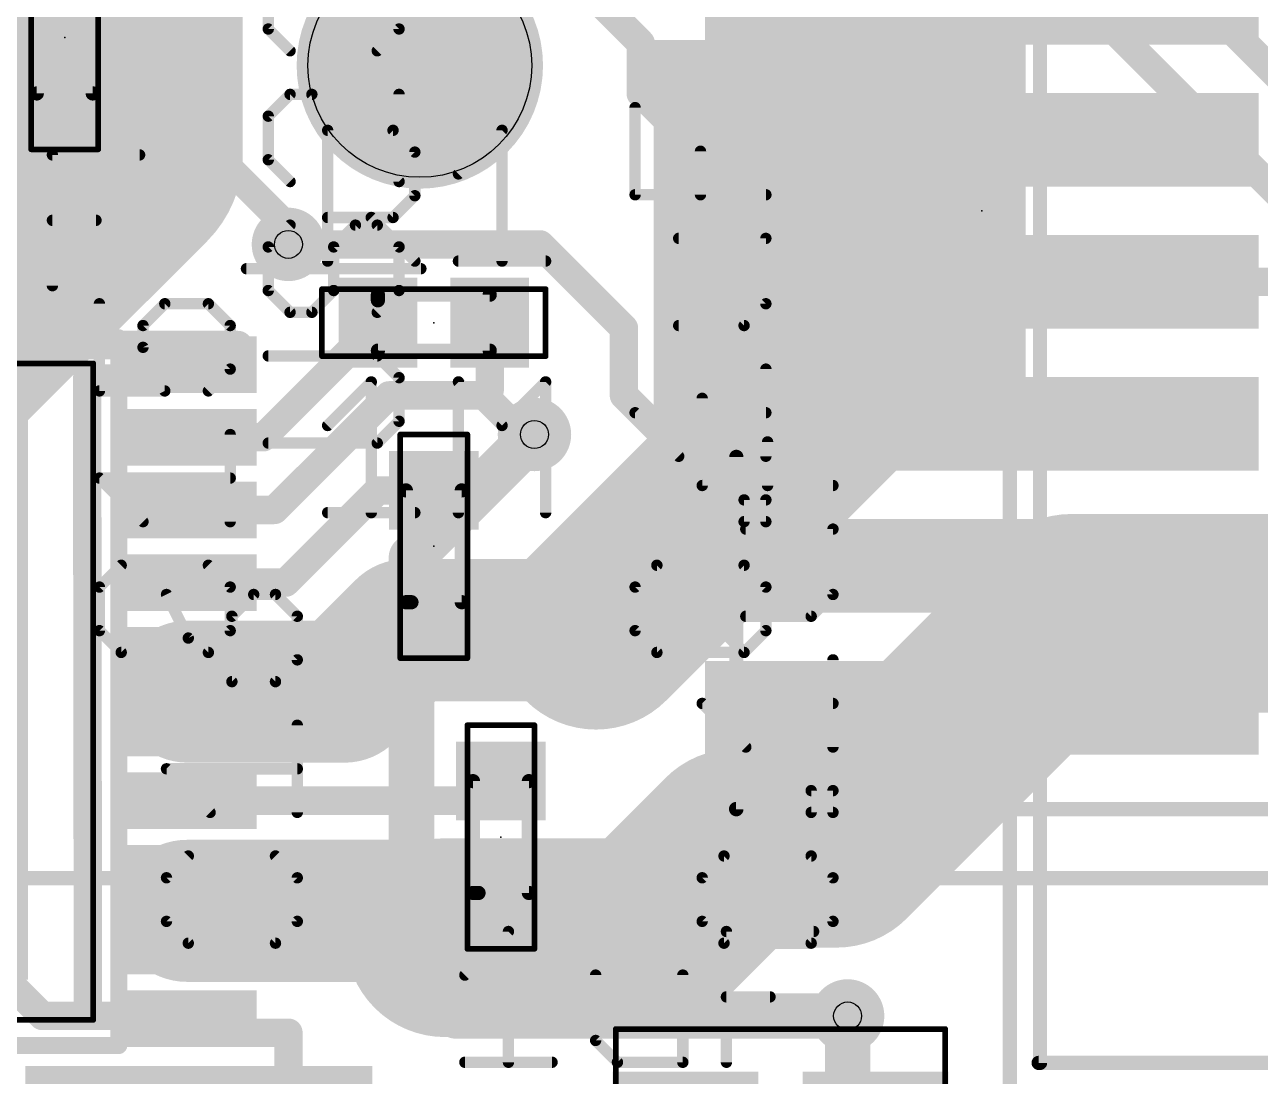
# Model space of a CAD drawing. Extents: x 61.5 to 101.4, y 9 to 89.5.
# Drawn here: x 75.34 to 86.39, y 57.51 to 66.91 of the extents above; entities that cross this region are included whole.
import ezdxf

# ---------------------------------------------------------------- set-up
doc = ezdxf.new("R2010")
doc.units = 0
for name, color, linetype in [('1', 22, 'CONTINUOUS'), ('16', 175, 'CONTINUOUS'), ('18', 82, 'CONTINUOUS'), ('20', 7, 'CONTINUOUS'), ('21', 253, 'CONTINUOUS'), ('22', 253, 'CONTINUOUS'), ('23', 7, 'CONTINUOUS'), ('24', 7, 'CONTINUOUS'), ('25', 253, 'CONTINUOUS'), ('27', 253, 'CONTINUOUS'), ('29', 253, 'CONTINUOUS'), ('30', 253, 'CONTINUOUS'), ('31', 253, 'CONTINUOUS'), ('32', 253, 'CONTINUOUS'), ('39', 22, 'CONTINUOUS'), ('44', 253, 'CONTINUOUS'), ('51', 253, 'CONTINUOUS')]:
    doc.layers.add(name, color=color, linetype=linetype)

# ---------------------------------------------------------------- blocks, each defined once
blk = doc.blocks.new('RECT')
blk.add_solid([(-0.5, -0.5), (0.5, -0.5), (-0.5, 0.5), (0.5, 0.5)])
blk = doc.blocks.new('ROUNDV')
at = {"const_width": 0.5}
blk.add_lwpolyline([(0, -0.25, 1), (0, 0.25, 1), (0, -0.25)], format="xyb", dxfattribs=at)

msp = doc.modelspace()

# ---------------------------------------------------------------- linework, layer by layer
at = {"layer": '1'}
for points, const_width in [([(84, 67.95), (85.65, 66.3)], 0.254), ([(77.1, 65.7), (77.1, 67.8)], 0.254), ([(85.5, 67.5), (86.55, 66.45)], 0.254), ([(75.7, 66.3), (75.15, 66.3)], 0.254), ([(87.15, 64.8), (85.65, 66.3)], 0.254), ([(77.7, 65.1), (77.1, 65.7)], 0.254), ([(77.7, 64.95), (77.7, 65.1)], 0.254), ([(82.6, 65.0205), (82.6295, 65.05)], 0.254), ([(82.6, 63.65), (82.6, 65.0205)], 0.254), ([(80.45, 61.5), (82.6, 63.65)], 1.778), ([(78.5, 64.25), (77.475, 63.225)], 0.254), ([(79.5, 63.65), (79.5, 64.25)], 0.254), ([(70.5, 64.05), (77.25, 64.05)], 0.254), ([(77.25, 64.05), (77.25, 63.75)], 0.254), ([(77.25, 63.75), (75.9, 63.75)], 0.254), ([(75.9, 63.75), (75.9072, 58.05)], 0.254), ([(79.45, 63.6), (79.5, 63.65)], 0.254), ([(78.45, 63.45), (78.6, 63.6)], 0.254), ([(78.6, 63.6), (79.45, 63.6)], 0.254), ([(79.8, 63.25), (79.45, 63.6)], 0.254), ([(77.575, 62.575), (78.45, 63.45)], 0.254), ([(76.8178, 63.225), (77.475, 63.225)], 0.254), ([(79.8, 63.25), (79.9, 63.25)], 0.254), ([(78.45, 62.7), (78.5, 62.75)], 0.254), ([(78.5, 62.75), (79, 62.75)], 0.254), ([(77.675, 61.925), (78.45, 62.7)], 0.254), ([(76.8178, 62.575), (77.575, 62.575)], 0.254), ([(84.7, 61.65), (82.6, 59.55)], 1.778), ([(84.85, 61.65), (84.7, 61.65)], 1.778), ([(90.65, 61.65), (84.85, 61.65)], 1.778), ([(78.2, 60.95), (78.75, 61.5)], 1.27), ([(78.75, 61.5), (78.9, 61.5)], 1.27), ([(78.9, 61.5), (80.45, 61.5)], 1.27), ([(76.8178, 61.925), (77.675, 61.925)], 0.254), ([(79, 61.75), (79, 61.6)], 0.254), ([(79, 61.6), (78.9, 61.5)], 0.254), ([(76.8, 60.95), (77.6, 60.95)], 1.27), ([(77.6, 60.95), (78.2, 60.95)], 1.27), ([(76.8178, 60.625), (76.8178, 61.275)], 0.254), ([(76.8, 60.95), (76.8, 60.6428)], 0.254), ([(76.8, 60.6428), (76.8178, 60.625)], 0.254), ([(81.7, 59.55), (80.9, 58.75)], 1.778), ([(82.6, 59.55), (81.7, 59.55)], 1.778), ([(79.425, 59.975), (79.6, 60.15)], 0.254), ([(76.8178, 59.975), (79.425, 59.975)], 0.254), ([(76.79, 58.99), (78.99, 58.99)], 1.27), ([(80.9, 58.75), (79.1, 58.75)], 1.778), ([(76.8178, 59.325), (76.8178, 58.675)], 0.254), ([(79.25, 59.15), (79.04, 58.94)], 0.254), ([(79.6, 59.15), (79.25, 59.15)], 0.254), ([(76.79, 58.99), (76.79, 58.7028)], 0.254), ([(79.04, 58.94), (78.99, 58.99)], 0.254), ([(79.1, 58.88), (79.04, 58.94)], 0.254), ([(79.1, 58.75), (79.1, 58.88)], 0.254), ([(74.8, 58.75), (75.5, 58.05)], 0.254), ([(76.79, 58.7028), (76.8178, 58.675)], 0.254), ([(82.7, 58.05), (82.7, 57.2)], 0.4064), ([(75.5, 58.05), (76.7928, 58.05)], 0.254), ([(75.9072, 58.05), (77.2572, 58.05)], 0.254), ([(76.7928, 58.05), (76.8178, 58.025)], 0.254), ([(77.2572, 58.05), (77.25, 57.9)], 0.254), ([(77.25, 57.9), (77.7, 57.9)], 0.254), ([(77.7, 57.9), (77.7, 57.3)], 0.254)]:
    msp.add_lwpolyline(points, dxfattribs=dict(at, const_width=const_width))
for points, const_width in [([(75.7, 66.2365, 1), (75.7, 66.3635)], 0.127), ([(85.6949, 66.3449, 1), (85.6051, 66.2551)], 0.127), ([(85.6051, 66.2551, 1), (85.6949, 66.3449)], 0.127), ([(77.1449, 65.7449, 1), (77.0551, 65.6551)], 0.127), ([(77.0365, 65.7, 1), (77.1635, 65.7)], 0.127), ([(77.7635, 65.1, 1), (77.6365, 65.1)], 0.127), ([(77.6551, 65.0551, 1), (77.7449, 65.1449)], 0.127), ([(82.6635, 65.0205, 1), (82.5365, 65.0205)], 0.127), ([(82.5551, 65.0654, 1), (82.6449, 64.9756)], 0.127), ([(82.6744, 65.0051, 1), (82.5846, 65.0949)], 0.127), ([(77.6365, 64.95, 1), (77.7635, 64.95)], 0.127), ([(82.9143, 63.3357, 1), (82.2857, 63.9643)], 0.889), ([(78.5449, 64.2051, 1), (78.4551, 64.2949)], 0.127), ([(79.5635, 64.25, 1), (79.4365, 64.25)], 0.127), ([(77.3135, 64.05, 1), (77.1865, 64.05)], 0.127), ([(77.25, 63.9865, 1), (77.25, 64.1135)], 0.127), ([(75.9, 63.8135, 1), (75.9, 63.6865)], 0.127), ([(75.9635, 63.7501, 1), (75.8365, 63.7499)], 0.127), ([(77.25, 63.6865, 1), (77.25, 63.8135)], 0.127), ([(77.1865, 63.75, 1), (77.3135, 63.75)], 0.127), ([(79.5449, 63.6051, 1), (79.4551, 63.6949)], 0.127), ([(78.6, 63.6635, 1), (78.6, 63.5365)], 0.127), ([(78.6449, 63.5551, 1), (78.5551, 63.6449)], 0.127), ([(79.4949, 63.6449, 1), (79.4051, 63.5551)], 0.127), ([(79.4051, 63.6449, 1), (79.4949, 63.5551)], 0.127), ([(79.4365, 63.65, 1), (79.5635, 63.65)], 0.127), ([(79.45, 63.5365, 1), (79.45, 63.6635)], 0.127), ([(82.5365, 63.65, 1), (82.6635, 63.65)], 0.127), ([(78.4051, 63.4949, 1), (78.4949, 63.4051)], 0.127), ([(78.4949, 63.4051, 1), (78.4051, 63.4949)], 0.127), ([(76.8178, 63.2885, 1), (76.8178, 63.1615)], 0.127), ([(77.4301, 63.2699, 1), (77.5199, 63.1801)], 0.127), ([(77.475, 63.1615, 1), (77.475, 63.2885)], 0.127), ([(79.8, 63.3135, 1), (79.8, 63.1865)], 0.127), ([(79.7551, 63.2051, 1), (79.8449, 63.2949)], 0.127), ([(79.9, 63.1865, 1), (79.9, 63.3135)], 0.127), ([(78.5, 62.8135, 1), (78.5, 62.6865)], 0.127), ([(78.5449, 62.7051, 1), (78.4551, 62.7949)], 0.127), ([(79, 62.6865, 1), (79, 62.8135)], 0.127), ([(78.4051, 62.7449, 1), (78.4949, 62.6551)], 0.127), ([(78.4949, 62.6551, 1), (78.4051, 62.7449)], 0.127), ([(76.8178, 62.6385, 1), (76.8178, 62.5115)], 0.127), ([(77.5301, 62.6199, 1), (77.6199, 62.5301)], 0.127), ([(77.575, 62.5115, 1), (77.575, 62.6385)], 0.127), ([(84.7, 62.0945, 1), (84.7, 61.2055)], 0.889), ([(85.0143, 61.3357, 1), (84.3857, 61.9643)], 0.889), ([(84.85, 62.0945, 1), (84.85, 61.2055)], 0.889), ([(84.85, 61.2055, 1), (84.85, 62.0945)], 0.889), ([(80.1357, 61.8143, 1), (80.7643, 61.1857)], 0.889), ([(78.75, 61.8175, 1), (78.75, 61.1825)], 0.635), ([(78.9745, 61.2755, 1), (78.5255, 61.7245)], 0.635), ([(78.9, 61.8175, 1), (78.9, 61.1825)], 0.635), ([(78.9, 61.1825, 1), (78.9, 61.8175)], 0.635), ([(80.45, 61.1825, 1), (80.45, 61.8175)], 0.635), ([(76.8178, 61.9885, 1), (76.8178, 61.8615)], 0.127), ([(77.6301, 61.9699, 1), (77.7199, 61.8801)], 0.127), ([(77.675, 61.8615, 1), (77.675, 61.9885)], 0.127), ([(79.0635, 61.75, 1), (78.9365, 61.75)], 0.127), ([(78.9365, 61.6, 1), (79.0635, 61.6)], 0.127), ([(79.0449, 61.5551, 1), (78.9551, 61.6449)], 0.127), ([(76.8, 61.2675, 1), (76.8, 60.6325)], 0.635), ([(77.6, 61.2675, 1), (77.6, 60.6325)], 0.635), ([(77.6, 60.6325, 1), (77.6, 61.2675)], 0.635), ([(78.2, 60.6325, 1), (78.2, 61.2675)], 0.635), ([(78.8551, 61.5449, 1), (78.9449, 61.4551)], 0.127), ([(77.9755, 61.1745, 1), (78.4245, 60.7255)], 0.635), ([(76.8813, 61.275, 1), (76.7543, 61.275)], 0.127), ([(76.8635, 60.95, 1), (76.7365, 60.95)], 0.127), ([(76.8449, 60.6877, 1), (76.7551, 60.5979)], 0.127), ([(76.7365, 60.6428, 1), (76.8635, 60.6428)], 0.127), ([(76.7543, 60.625, 1), (76.8813, 60.625)], 0.127), ([(76.7729, 60.5801, 1), (76.8627, 60.6699)], 0.127), ([(81.7, 59.9945, 1), (81.7, 59.1055)], 0.889), ([(82.0143, 59.2357, 1), (81.3857, 59.8643)], 0.889), ([(82.6, 59.1055, 1), (82.6, 59.9945)], 0.889), ([(79.6449, 60.1051, 1), (79.5551, 60.1949)], 0.127), ([(82.2857, 59.8643, 1), (82.9143, 59.2357)], 0.889), ([(76.8178, 60.0385, 1), (76.8178, 59.9115)], 0.127), ([(79.425, 59.9115, 1), (79.425, 60.0385)], 0.127), ([(79.3801, 60.0199, 1), (79.4699, 59.9301)], 0.127), ([(76.79, 59.3075, 1), (76.79, 58.6725)], 0.635), ([(79.1, 59.1945, 1), (79.1, 58.3055)], 0.889), ([(78.99, 58.6725, 1), (78.99, 59.3075)], 0.635), ([(80.9, 58.3055, 1), (80.9, 59.1945)], 0.889), ([(76.8813, 59.325, 1), (76.7543, 59.325)], 0.127), ([(80.5857, 59.0643, 1), (81.2143, 58.4357)], 0.889), ([(79.25, 59.2135, 1), (79.25, 59.0865)], 0.127), ([(79.2949, 59.1051, 1), (79.2051, 59.1949)], 0.127), ([(79.6, 59.0865, 1), (79.6, 59.2135)], 0.127), ([(76.8535, 58.99, 1), (76.7265, 58.99)], 0.127), ([(79.0349, 59.0349, 1), (78.9451, 58.9451)], 0.127), ([(79.0849, 58.9849, 1), (78.9951, 58.8951)], 0.127), ([(78.9951, 58.9849, 1), (79.0849, 58.8951)], 0.127), ([(78.9951, 58.8951, 1), (79.0849, 58.9849)], 0.127), ([(79.1635, 58.88, 1), (79.0365, 58.88)], 0.127), ([(79.0551, 58.8351, 1), (79.1449, 58.9249)], 0.127), ([(76.8349, 58.7477, 1), (76.7451, 58.6579)], 0.127), ([(76.7729, 58.6301, 1), (76.8627, 58.7199)], 0.127), ([(79.0365, 58.75, 1), (79.1635, 58.75)], 0.127), ([(76.7265, 58.7028, 1), (76.8535, 58.7028)], 0.127), ([(76.7543, 58.675, 1), (76.8813, 58.675)], 0.127), ([(82.8016, 58.05, 1), (82.5984, 58.05)], 0.2032), ([(75.5, 58.1135, 1), (75.5, 57.9865)], 0.127), ([(75.4551, 58.0051, 1), (75.5449, 58.0949)], 0.127), ([(75.9072, 58.1135, 1), (75.9072, 57.9865)], 0.127), ([(75.8437, 58.0499, 1), (75.9707, 58.0501)], 0.127), ([(76.8377, 58.0949, 1), (76.7479, 58.0051)], 0.127), ([(76.7729, 57.9801, 1), (76.8627, 58.0699)], 0.127), ([(76.7928, 57.9865, 1), (76.7928, 58.1135)], 0.127), ([(77.3206, 58.047, 1), (77.1938, 58.053)], 0.127), ([(77.2572, 57.9865, 1), (77.2572, 58.1135)], 0.127), ([(77.25, 57.9635, 1), (77.25, 57.8365)], 0.127), ([(77.7635, 57.9, 1), (77.6365, 57.9)], 0.127), ([(77.7, 57.8365, 1), (77.7, 57.9635)], 0.127), ([(77.1866, 57.903, 1), (77.3134, 57.897)], 0.127)]:
    msp.add_lwpolyline(points, format="xyb", dxfattribs=dict(at, const_width=const_width))
at = {"layer": '16'}
for points, const_width in [([(78.8, 70.25), (76.2, 67.65)], 2.1844), ([(76.2, 65.75), (76.2, 67.65)], 2.1844), ([(79.65, 67.95), (80.85, 66.75)], 0.254), ([(73.9, 63.45), (76.2, 65.75)], 2.1844), ([(80.85, 66.75), (80.85, 66.3)], 0.254), ([(80.85, 66.3), (81.3, 65.85)], 0.254), ([(81.3, 65.85), (83.865, 65.85)], 0.254), ([(83.865, 65.85), (83.9, 65.885)], 0.254), ([(77.7, 64.95), (79.95, 64.95)], 0.254), ([(79.95, 64.95), (80.7, 64.2)], 0.254), ([(83.9, 64.615), (86.815, 64.615)], 0.254), ([(80.7, 64.2), (80.7, 63.6)], 0.254), ([(80.7, 63.6), (81, 63.3)], 0.254), ([(78.8, 62.15), (79.9, 63.25)], 0.4064), ([(81, 63.3), (83.855, 63.3)], 0.254), ([(83.855, 63.3), (83.9, 63.345)], 0.254), ([(78.8, 58.55), (78.8, 62.15)], 0.4064), ([(78.8, 58.55), (78.8, 58.45)], 0.4064), ([(78.8, 58.45), (79.2, 58.05)], 0.4064), ([(82.7, 58.05), (79.2, 58.05)], 0.4064)]:
    msp.add_lwpolyline(points, dxfattribs=dict(at, const_width=const_width))
for points, const_width in [([(75.8138, 68.0362, 1), (76.5862, 67.2638)], 1.0922), ([(76.5862, 65.3638, 1), (75.8138, 66.1362)], 1.0922), ([(80.9135, 66.75, 1), (80.7865, 66.75)], 0.127), ([(80.8051, 66.7051, 1), (80.8949, 66.7949)], 0.127), ([(80.8949, 66.3449, 1), (80.8051, 66.2551)], 0.127), ([(75.6539, 65.75, 1), (76.7461, 65.75)], 1.0922), ([(80.7865, 66.3, 1), (80.9135, 66.3)], 0.127), ([(81.3, 65.9135, 1), (81.3, 65.7865)], 0.127), ([(81.2551, 65.8051, 1), (81.3449, 65.8949)], 0.127), ([(83.8201, 65.8949, 1), (83.9099, 65.8051)], 0.127), ([(83.9449, 65.8401, 1), (83.8551, 65.9299)], 0.127), ([(83.865, 65.7865, 1), (83.865, 65.9135)], 0.127), ([(77.7, 65.0135, 1), (77.7, 64.8865)], 0.127), ([(79.9949, 64.9949, 1), (79.9051, 64.9051)], 0.127), ([(79.95, 64.8865, 1), (79.95, 65.0135)], 0.127), ([(83.9, 64.6785, 1), (83.9, 64.5515)], 0.127), ([(80.7635, 64.2, 1), (80.6365, 64.2)], 0.127), ([(80.6551, 64.1551, 1), (80.7449, 64.2449)], 0.127), ([(80.7449, 63.6449, 1), (80.6551, 63.5551)], 0.127), ([(80.6365, 63.6, 1), (80.7635, 63.6)], 0.127), ([(79.9718, 63.1782, 1), (79.8282, 63.3218)], 0.2032), ([(81, 63.3635, 1), (81, 63.2365)], 0.127), ([(83.855, 63.2365, 1), (83.855, 63.3635)], 0.127), ([(83.9449, 63.3001, 1), (83.8551, 63.3899)], 0.127), ([(80.9551, 63.2551, 1), (81.0449, 63.3449)], 0.127), ([(83.8101, 63.3449, 1), (83.8999, 63.2551)], 0.127), ([(78.9016, 62.15, 1), (78.6984, 62.15)], 0.2032), ([(78.7282, 62.2218, 1), (78.8718, 62.0782)], 0.2032), ([(78.9016, 58.55, 1), (78.6984, 58.55)], 0.2032), ([(78.6984, 58.55, 1), (78.9016, 58.55)], 0.2032), ([(78.8718, 58.5218, 1), (78.7282, 58.3782)], 0.2032), ([(78.6984, 58.45, 1), (78.9016, 58.45)], 0.2032), ([(79.2, 58.1516, 1), (79.2, 57.9484)], 0.2032), ([(82.7, 57.9484, 1), (82.7, 58.1516)], 0.2032), ([(79.1282, 57.9782, 1), (79.2718, 58.1218)], 0.2032)]:
    msp.add_lwpolyline(points, format="xyb", dxfattribs=dict(at, const_width=const_width))
at = {"layer": '20'}
msp.add_circle((78.875, 66.55), 1, dxfattribs=at)
at = {"layer": '21'}
for points, const_width in [([(84.15, 89.25), (84.15, 9.25)], 0.127), ([(71.6172, 64.1146), (76.1828, 64.1146)], 0.1524), ([(76.1828, 57.7854), (76.1828, 64.1146)], 0.1524), ([(71.8458, 63.886), (75.9542, 63.886)], 0.0508), ([(75.9542, 58.014), (75.9542, 63.886)], 0.0508), ([(81.7052, 63.0499), (81.7052, 59.8983)], 0.127), ([(81.7026, 59.9), (92.4975, 59.9)], 0.127), ([(92.4, 59.282), (62.4, 59.282)], 0.127), ([(75.9542, 58.014), (71.8458, 58.014)], 0.0508), ([(76.1828, 57.7854), (71.6172, 57.7854)], 0.1524)]:
    msp.add_lwpolyline(points, dxfattribs=dict(at, const_width=const_width))
for points, const_width in [([(76.2209, 64.1146, 1), (76.1447, 64.1146)], 0.0762), ([(76.1828, 64.0765, 1), (76.1828, 64.1527)], 0.0762), ([(75.9669, 63.886, 1), (75.9415, 63.886)], 0.0254), ([(75.9542, 63.8733, 1), (75.9542, 63.8987)], 0.0254), ([(81.737, 63.0499, 1), (81.6735, 63.0499)], 0.0635), ([(81.7026, 59.9318, 1), (81.7026, 59.8683)], 0.0635), ([(81.6735, 59.8983, 1), (81.737, 59.8983)], 0.0635), ([(75.9415, 58.014, 1), (75.9669, 58.014)], 0.0254), ([(75.9542, 58.0013, 1), (75.9542, 58.0267)], 0.0254), ([(76.1447, 57.7854, 1), (76.2209, 57.7854)], 0.0762), ([(76.1828, 57.7473, 1), (76.1828, 57.8235)], 0.0762)]:
    msp.add_lwpolyline(points, format="xyb", dxfattribs=dict(at, const_width=const_width))
at = {"layer": '22', "const_width": 0.127}
for points in [[(84.4207, 72.87), (84.4207, 57.63)], [(101.3117, 57.63), (84.408, 57.63)]]:
    msp.add_lwpolyline(points, dxfattribs=at)
at = {"layer": '22', "const_width": 0.0635}
for points in [[(84.408, 57.6618, 1), (84.408, 57.5983)], [(84.389, 57.63, 1), (84.4525, 57.63)]]:
    msp.add_lwpolyline(points, format="xyb", dxfattribs=at)
at = {"layer": '23'}
for p in [(75.7, 66.8), (79, 64.25), (79, 62.25), (79.6, 59.65)]:
    msp.add_point(p, dxfattribs=at)
at = {"layer": '24'}
msp.add_point((83.9, 65.25), dxfattribs=at)
at = {"layer": '25', "const_width": 0.1016}
for points in [[(77.5198, 66.8763), (77.5198, 67.2661)], [(78.6892, 67.2661), (78.6892, 66.8763)], [(77.7147, 66.6814), (77.5198, 66.8763)], [(78.6892, 66.8763), (78.4943, 66.6814)], [(77.7147, 66.2916), (77.5198, 66.0967)], [(77.9096, 66.2916), (77.7147, 66.2916)], [(78.6892, 65.512), (77.9096, 66.2916)], [(78.6892, 66.2916), (78.6892, 65.512)], [(77.5198, 66.0967), (77.5198, 65.7069)], [(78.0508, 64.8008), (78.0508, 65.9702)], [(78.0508, 65.9702), (78.6355, 65.9702)], [(78.6355, 65.9702), (78.8304, 65.7753)], [(79.2202, 65.5804), (79.61, 65.9702)], [(79.61, 65.9702), (79.61, 64.8008)], [(77.5198, 65.7069), (77.7147, 65.512)], [(78.8304, 65.7753), (78.8304, 65.3855)], [(78.8304, 65.3855), (78.6355, 65.1906)], [(78.6355, 65.1906), (78.0508, 65.1906)], [(78.4406, 65.1906), (78.8304, 64.8008)], [(77.5198, 64.9273), (77.7147, 65.1222)], [(78.2994, 65.1222), (78.1045, 64.9273)], [(78.4943, 65.1222), (78.2994, 65.1222)], [(78.6892, 64.9273), (78.4943, 65.1222)], [(77.5198, 64.5375), (77.5198, 64.9273)], [(78.1045, 64.9273), (78.1045, 64.5375)], [(78.6892, 64.5375), (78.6892, 64.9273)], [(77.3249, 64.7324), (78.8841, 64.7324)], [(79.2202, 64.8008), (79.9998, 64.8008)], [(77.7147, 64.3426), (77.5198, 64.5375)], [(78.1045, 64.5375), (77.9096, 64.3426)], [(78.4943, 64.3426), (78.6892, 64.5375)], [(76.0098, 64.4192), (76.0098, 63.6396)], [(76.3996, 64.2243), (76.5945, 64.4192)], [(76.5945, 64.4192), (76.9843, 64.4192)], [(76.9843, 64.4192), (77.1792, 64.2243)], [(77.9096, 64.3426), (77.7147, 64.3426)], [(76.3996, 64.0294), (76.3996, 64.2243)], [(77.1792, 64.2243), (77.1792, 63.8345)], [(76.5945, 63.6396), (76.3996, 64.0294)], [(78.4943, 63.9528), (77.5198, 63.9528)], [(78.6892, 63.7579), (78.4943, 63.9528)], [(77.1792, 63.8345), (76.9843, 63.6396)], [(78.6892, 63.3681), (78.6892, 63.7579)], [(76.0098, 63.6396), (76.5945, 63.6396)], [(78.4943, 63.1732), (78.6892, 63.3681)], [(77.1792, 62.4702), (77.1792, 63.2498)], [(77.5198, 63.1732), (78.4943, 63.1732)], [(76.3996, 62.4702), (76.0098, 62.86)], [(76.0098, 62.86), (77.1792, 62.86)], [(76.2047, 62.0804), (76.0098, 61.8855)], [(77.1792, 61.8855), (76.9843, 62.0804)], [(76.0098, 61.8855), (76.0098, 61.4957)], [(76.6098, 61.8192), (76.8047, 61.4294)], [(77.1792, 61.4957), (77.1792, 61.8855)], [(77.3894, 61.8192), (77.1945, 61.6243)], [(77.5843, 61.8192), (77.3894, 61.8192)], [(77.7792, 61.6243), (77.5843, 61.8192)], [(77.1945, 61.6243), (77.1945, 61.0396)], [(77.7792, 61.2345), (77.7792, 61.6243)], [(76.0098, 61.4957), (76.2047, 61.3008)], [(76.9843, 61.3008), (77.1792, 61.4957)], [(76.8047, 61.4294), (77.1945, 61.0396)], [(76.2047, 61.3008), (76.9843, 61.3008)], [(77.5843, 61.0396), (77.7792, 61.2345)], [(77.1945, 61.0396), (77.5843, 61.0396)], [(77.7792, 59.8702), (77.7792, 60.6498)], [(76.9996, 59.8702), (76.6098, 60.26)], [(76.6098, 60.26), (77.7792, 60.26)], [(76.8047, 59.4804), (76.6098, 59.2855)], [(77.7792, 59.2855), (77.5843, 59.4804)], [(76.6098, 59.2855), (76.6098, 58.8957)], [(77.7792, 58.8957), (77.7792, 59.2855)], [(76.6098, 58.8957), (76.8047, 58.7008)], [(77.5843, 58.7008), (77.7792, 58.8957)], [(76.8047, 58.7008), (77.5843, 58.7008)]]:
    msp.add_lwpolyline(points, dxfattribs=at)
at = {"layer": '25', "const_width": 0.0508}
for points in [[(77.5378, 66.8943, 1), (77.5018, 66.8583)], [(77.4944, 66.8763, 1), (77.5452, 66.8763)], [(78.6638, 66.8763, 1), (78.7146, 66.8763)], [(78.7072, 66.8583, 1), (78.6712, 66.8943)], [(77.6967, 66.6634, 1), (77.7327, 66.6994)], [(78.4763, 66.6994, 1), (78.5123, 66.6634)], [(77.7147, 66.317, 1), (77.7147, 66.2662)], [(77.7327, 66.2736, 1), (77.6967, 66.3096)], [(77.9276, 66.3096, 1), (77.8916, 66.2736)], [(77.9096, 66.2662, 1), (77.9096, 66.317)], [(78.7146, 66.2916, 1), (78.6638, 66.2916)], [(77.5018, 66.1147, 1), (77.5378, 66.0787)], [(77.5452, 66.0967, 1), (77.4944, 66.0967)], [(78.0762, 65.9702, 1), (78.0254, 65.9702)], [(78.0508, 65.9956, 1), (78.0508, 65.9448)], [(78.6535, 65.9882, 1), (78.6175, 65.9522)], [(78.6355, 65.9448, 1), (78.6355, 65.9956)], [(79.6354, 65.9702, 1), (79.5846, 65.9702)], [(79.628, 65.9522, 1), (79.592, 65.9882)], [(77.5378, 65.7249, 1), (77.5018, 65.6889)], [(78.8558, 65.7753, 1), (78.805, 65.7753)], [(78.8124, 65.7573, 1), (78.8484, 65.7933)], [(77.4944, 65.7069, 1), (77.5452, 65.7069)], [(77.6967, 65.494, 1), (77.7327, 65.53)], [(78.6638, 65.512, 1), (78.7146, 65.512)], [(78.6712, 65.494, 1), (78.7072, 65.53)], [(79.2022, 65.5984, 1), (79.2382, 65.5624)], [(78.805, 65.3855, 1), (78.8558, 65.3855)], [(78.8484, 65.3675, 1), (78.8124, 65.4035)], [(78.0508, 65.216, 1), (78.0508, 65.1652)], [(78.4586, 65.2086, 1), (78.4226, 65.1726)], [(78.6175, 65.2086, 1), (78.6535, 65.1726)], [(78.6355, 65.1652, 1), (78.6355, 65.216)], [(77.7327, 65.1042, 1), (77.6967, 65.1402)], [(78.2994, 65.1476, 1), (78.2994, 65.0968)], [(78.3174, 65.1042, 1), (78.2814, 65.1402)], [(78.5123, 65.1402, 1), (78.4763, 65.1042)], [(78.4943, 65.0968, 1), (78.4943, 65.1476)], [(77.5018, 64.9453, 1), (77.5378, 64.9093)], [(77.5452, 64.9273, 1), (77.4944, 64.9273)], [(78.0865, 64.9453, 1), (78.1225, 64.9093)], [(78.1299, 64.9273, 1), (78.0791, 64.9273)], [(78.7146, 64.9273, 1), (78.6638, 64.9273)], [(78.6712, 64.9093, 1), (78.7072, 64.9453)], [(77.3249, 64.7578, 1), (77.3249, 64.707)], [(78.0254, 64.8008, 1), (78.0762, 64.8008)], [(78.8124, 64.7828, 1), (78.8484, 64.8188)], [(78.8841, 64.707, 1), (78.8841, 64.7578)], [(79.2202, 64.8262, 1), (79.2202, 64.7754)], [(79.5846, 64.8008, 1), (79.6354, 64.8008)], [(79.9998, 64.7754, 1), (79.9998, 64.8262)], [(77.5378, 64.5555, 1), (77.5018, 64.5195)], [(77.4944, 64.5375, 1), (77.5452, 64.5375)], [(78.0791, 64.5375, 1), (78.1299, 64.5375)], [(78.1225, 64.5195, 1), (78.0865, 64.5555)], [(78.6638, 64.5375, 1), (78.7146, 64.5375)], [(78.7072, 64.5195, 1), (78.6712, 64.5555)], [(76.0352, 64.4192, 1), (75.9844, 64.4192)], [(76.5945, 64.4446, 1), (76.5945, 64.3938)], [(76.6125, 64.4012, 1), (76.5765, 64.4372)], [(77.0023, 64.4372, 1), (76.9663, 64.4012)], [(76.9843, 64.3938, 1), (76.9843, 64.4446)], [(77.7147, 64.368, 1), (77.7147, 64.3172)], [(77.6967, 64.3246, 1), (77.7327, 64.3606)], [(77.8916, 64.3606, 1), (77.9276, 64.3246)], [(77.9096, 64.3172, 1), (77.9096, 64.368)], [(78.4763, 64.3606, 1), (78.5123, 64.3246)], [(76.3816, 64.2423, 1), (76.4176, 64.2063)], [(76.425, 64.2243, 1), (76.3742, 64.2243)], [(77.2046, 64.2243, 1), (77.1538, 64.2243)], [(77.1612, 64.2063, 1), (77.1972, 64.2423)], [(76.4223, 64.0407, 1), (76.3769, 64.018)], [(76.3742, 64.0294, 1), (76.425, 64.0294)], [(77.5198, 63.9782, 1), (77.5198, 63.9274)], [(78.5123, 63.9708, 1), (78.4763, 63.9348)], [(78.4943, 63.9274, 1), (78.4943, 63.9782)], [(77.1538, 63.8345, 1), (77.2046, 63.8345)], [(77.1972, 63.8165, 1), (77.1612, 63.8525)], [(78.7146, 63.7579, 1), (78.6638, 63.7579)], [(78.6712, 63.7399, 1), (78.7072, 63.7759)], [(76.0098, 63.665, 1), (76.0098, 63.6142)], [(75.9844, 63.6396, 1), (76.0352, 63.6396)], [(76.5718, 63.6282, 1), (76.6172, 63.651)], [(76.5945, 63.6142, 1), (76.5945, 63.665)], [(76.9663, 63.6576, 1), (77.0023, 63.6216)], [(78.7072, 63.3501, 1), (78.6712, 63.3861)], [(78.6638, 63.3681, 1), (78.7146, 63.3681)], [(77.2046, 63.2498, 1), (77.1538, 63.2498)], [(77.5198, 63.1986, 1), (77.5198, 63.1478)], [(78.4763, 63.1912, 1), (78.5123, 63.1552)], [(78.4943, 63.1478, 1), (78.4943, 63.1986)], [(76.0278, 62.878, 1), (75.9918, 62.842)], [(76.0098, 62.8854, 1), (76.0098, 62.8346)], [(77.1792, 62.8346, 1), (77.1792, 62.8854)], [(76.3816, 62.4522, 1), (76.4176, 62.4882)], [(77.1538, 62.4702, 1), (77.2046, 62.4702)], [(76.2227, 62.0624, 1), (76.1867, 62.0984)], [(77.0023, 62.0984, 1), (76.9663, 62.0624)], [(75.9918, 61.9035, 1), (76.0278, 61.8675)], [(76.0352, 61.8855, 1), (75.9844, 61.8855)], [(76.6325, 61.8305, 1), (76.5871, 61.8078)], [(77.2046, 61.8855, 1), (77.1538, 61.8855)], [(77.1612, 61.8675, 1), (77.1972, 61.9035)], [(77.3894, 61.8446, 1), (77.3894, 61.7938)], [(77.4074, 61.8012, 1), (77.3714, 61.8372)], [(77.6023, 61.8372, 1), (77.5663, 61.8012)], [(77.5843, 61.7938, 1), (77.5843, 61.8446)], [(77.1765, 61.6423, 1), (77.2125, 61.6063)], [(77.2199, 61.6243, 1), (77.1691, 61.6243)], [(77.8046, 61.6243, 1), (77.7538, 61.6243)], [(77.7612, 61.6063, 1), (77.7972, 61.6423)], [(76.0278, 61.5137, 1), (75.9918, 61.4777)], [(77.1972, 61.4777, 1), (77.1612, 61.5137)], [(75.9844, 61.4957, 1), (76.0352, 61.4957)], [(76.8227, 61.4474, 1), (76.7867, 61.4114)], [(76.782, 61.418, 1), (76.8274, 61.4407)], [(77.1538, 61.4957, 1), (77.2046, 61.4957)], [(76.2047, 61.3262, 1), (76.2047, 61.2754)], [(76.1867, 61.2828, 1), (76.2227, 61.3188)], [(76.9663, 61.3188, 1), (77.0023, 61.2828)], [(76.9843, 61.2754, 1), (76.9843, 61.3262)], [(77.7538, 61.2345, 1), (77.8046, 61.2345)], [(77.7972, 61.2165, 1), (77.7612, 61.2525)], [(77.1945, 61.065, 1), (77.1945, 61.0142)], [(77.1691, 61.0396, 1), (77.2199, 61.0396)], [(77.1765, 61.0216, 1), (77.2125, 61.0576)], [(77.5663, 61.0576, 1), (77.6023, 61.0216)], [(77.5843, 61.0142, 1), (77.5843, 61.065)], [(77.8046, 60.6498, 1), (77.7538, 60.6498)], [(76.6278, 60.278, 1), (76.5918, 60.242)], [(76.6098, 60.2854, 1), (76.6098, 60.2346)], [(77.7792, 60.2346, 1), (77.7792, 60.2854)], [(76.9816, 59.8522, 1), (77.0176, 59.8882)], [(77.7538, 59.8702, 1), (77.8046, 59.8702)], [(76.8227, 59.4624, 1), (76.7867, 59.4984)], [(77.6023, 59.4984, 1), (77.5663, 59.4624)], [(76.5918, 59.3035, 1), (76.6278, 59.2675)], [(76.6352, 59.2855, 1), (76.5844, 59.2855)], [(77.8046, 59.2855, 1), (77.7538, 59.2855)], [(77.7612, 59.2675, 1), (77.7972, 59.3035)], [(76.6278, 58.9137, 1), (76.5918, 58.8777)], [(76.5844, 58.8957, 1), (76.6352, 58.8957)], [(77.7538, 58.8957, 1), (77.8046, 58.8957)], [(77.7972, 58.8777, 1), (77.7612, 58.9137)], [(76.8047, 58.7262, 1), (76.8047, 58.6754)], [(76.7867, 58.6828, 1), (76.8227, 58.7188)], [(77.5663, 58.7188, 1), (77.6023, 58.6828)], [(77.5843, 58.6754, 1), (77.5843, 58.7262)]]:
    msp.add_lwpolyline(points, format="xyb", dxfattribs=at)
at = {"layer": '27', "const_width": 0.1016}
for points in [[(80.7998, 65.3937), (80.7998, 66.1733)], [(75.5896, 64.5808), (75.5896, 65.7502)], [(75.5896, 65.7502), (76.3692, 65.7502)], [(81.3845, 65.3937), (81.3845, 65.7835)], [(81.9692, 65.3937), (80.7998, 65.3937)], [(75.5896, 65.1655), (75.9794, 65.1655)], [(81.9692, 65.0039), (81.1896, 65.0039)], [(81.9692, 64.4192), (81.9692, 65.0039)], [(81.7743, 64.2243), (81.9692, 64.4192)], [(81.1896, 64.2243), (81.7743, 64.2243)], [(81.9692, 63.0549), (81.9692, 63.8345)], [(78.0508, 63.3304), (78.4406, 63.7202)], [(78.4406, 63.7202), (78.4406, 62.5508)], [(79.2202, 62.5508), (79.2202, 63.7202)], [(79.2202, 63.7202), (79.61, 63.3304)], [(79.61, 63.3304), (79.9998, 63.7202)], [(79.9998, 63.7202), (79.9998, 62.5508)], [(81.3998, 62.7937), (81.3998, 63.5733)], [(81.1896, 63.0549), (80.7998, 63.4447)], [(80.7998, 63.4447), (81.9692, 63.4447)], [(81.9845, 62.7937), (81.9845, 63.1835)], [(82.5692, 62.7937), (81.3998, 62.7937)], [(81.7743, 62.4702), (81.7743, 62.6651)], [(81.7743, 62.6651), (81.9692, 62.6651)], [(81.9692, 62.6651), (81.9692, 62.4702)], [(78.0508, 62.5508), (78.8304, 62.5508)], [(81.9692, 62.4702), (81.7743, 62.4702)], [(82.5692, 62.4039), (81.7896, 62.4039)], [(82.5692, 61.8192), (82.5692, 62.4039)], [(80.7998, 61.8855), (80.9947, 62.0804)], [(80.9947, 62.0804), (81.7743, 62.0804)], [(81.7743, 61.3008), (80.9947, 62.0804)], [(81.7743, 62.0804), (81.9692, 61.8855)], [(80.7998, 61.4957), (80.7998, 61.8855)], [(81.9692, 61.8855), (81.9692, 61.4957)], [(82.3743, 61.6243), (82.5692, 61.8192)], [(81.7896, 61.6243), (82.3743, 61.6243)], [(80.9947, 61.3008), (80.7998, 61.4957)], [(81.9692, 61.4957), (81.7743, 61.3008)], [(81.7743, 61.3008), (80.9947, 61.3008)], [(82.5692, 60.4549), (82.5692, 61.2345)], [(81.7896, 60.4549), (81.3998, 60.8447)], [(81.3998, 60.8447), (82.5692, 60.8447)], [(82.3743, 59.8702), (82.3743, 60.0651)], [(82.3743, 60.0651), (82.5692, 60.0651)], [(82.5692, 60.0651), (82.5692, 59.8702)], [(82.5692, 59.8702), (82.3743, 59.8702)], [(81.3998, 59.2855), (81.5947, 59.4804)], [(81.5947, 59.4804), (82.3743, 59.4804)], [(82.3743, 58.7008), (81.5947, 59.4804)], [(82.3743, 59.4804), (82.5692, 59.2855)], [(81.3998, 58.8957), (81.3998, 59.2855)], [(82.5692, 59.2855), (82.5692, 58.8957)], [(81.5947, 58.7008), (81.3998, 58.8957)], [(82.5692, 58.8957), (82.3743, 58.7008)], [(79.2776, 58.4154), (79.6674, 58.8052)], [(79.6674, 58.8052), (79.6674, 57.6358)], [(81.6164, 57.6358), (81.6164, 58.8052)], [(81.6164, 58.8052), (82.396, 58.8052)], [(82.3743, 58.7008), (81.5947, 58.7008)], [(80.447, 58.4154), (80.447, 57.8307)], [(81.2266, 57.6358), (81.2266, 58.4154)], [(81.6164, 58.2205), (82.0062, 58.2205)], [(80.447, 57.8307), (80.6419, 57.6358)], [(79.2776, 57.6358), (80.0572, 57.6358)], [(80.6419, 57.6358), (81.2266, 57.6358)]]:
    msp.add_lwpolyline(points, dxfattribs=at)
at = {"layer": '27', "const_width": 0.0508}
for points in [[(80.8252, 66.1733, 1), (80.7744, 66.1733)], [(75.615, 65.7502, 1), (75.5642, 65.7502)], [(75.5896, 65.7756, 1), (75.5896, 65.7248)], [(76.3692, 65.7248, 1), (76.3692, 65.7756)], [(81.4099, 65.7835, 1), (81.3591, 65.7835)], [(80.7998, 65.4191, 1), (80.7998, 65.3683)], [(80.7744, 65.3937, 1), (80.8252, 65.3937)], [(81.3591, 65.3937, 1), (81.4099, 65.3937)], [(81.9692, 65.3683, 1), (81.9692, 65.4191)], [(75.5896, 65.1909, 1), (75.5896, 65.1401)], [(75.9794, 65.1401, 1), (75.9794, 65.1909)], [(81.1896, 65.0293, 1), (81.1896, 64.9785)], [(81.9946, 65.0039, 1), (81.9438, 65.0039)], [(81.9692, 64.9785, 1), (81.9692, 65.0293)], [(75.5642, 64.5808, 1), (75.615, 64.5808)], [(81.9438, 64.4192, 1), (81.9946, 64.4192)], [(81.9872, 64.4012, 1), (81.9512, 64.4371)], [(81.1896, 64.2497, 1), (81.1896, 64.1989)], [(81.7563, 64.2423, 1), (81.7923, 64.2063)], [(81.7743, 64.1989, 1), (81.7743, 64.2497)], [(81.9946, 63.8345, 1), (81.9438, 63.8345)], [(78.466, 63.7202, 1), (78.4152, 63.7202)], [(78.4586, 63.7022, 1), (78.4226, 63.7382)], [(79.2382, 63.7382, 1), (79.2022, 63.7022)], [(79.2456, 63.7202, 1), (79.1948, 63.7202)], [(80.0252, 63.7202, 1), (79.9744, 63.7202)], [(80.0178, 63.7022, 1), (79.9818, 63.7382)], [(81.4252, 63.5733, 1), (81.3744, 63.5733)], [(80.8178, 63.4627, 1), (80.7818, 63.4267)], [(80.7998, 63.4701, 1), (80.7998, 63.4193)], [(81.9692, 63.4193, 1), (81.9692, 63.4701)], [(78.0328, 63.3484, 1), (78.0688, 63.3124)], [(79.592, 63.3484, 1), (79.628, 63.3124)], [(79.592, 63.3124, 1), (79.628, 63.3484)], [(82.0099, 63.1835, 1), (81.9591, 63.1835)], [(81.1716, 63.0369, 1), (81.2076, 63.0729)], [(81.9438, 63.0549, 1), (81.9946, 63.0549)], [(81.3998, 62.8191, 1), (81.3998, 62.7683)], [(81.3744, 62.7937, 1), (81.4252, 62.7937)], [(81.9591, 62.7937, 1), (82.0099, 62.7937)], [(82.5692, 62.7683, 1), (82.5692, 62.8191)], [(81.7997, 62.6651, 1), (81.7489, 62.6651)], [(81.7743, 62.6905, 1), (81.7743, 62.6397)], [(81.9946, 62.6651, 1), (81.9438, 62.6651)], [(81.9692, 62.6397, 1), (81.9692, 62.6905)], [(78.0508, 62.5762, 1), (78.0508, 62.5254)], [(78.4152, 62.5508, 1), (78.466, 62.5508)], [(78.8304, 62.5254, 1), (78.8304, 62.5762)], [(79.1948, 62.5508, 1), (79.2456, 62.5508)], [(79.9744, 62.5508, 1), (80.0252, 62.5508)], [(81.7743, 62.4956, 1), (81.7743, 62.4448)], [(81.7489, 62.4702, 1), (81.7997, 62.4702)], [(81.7896, 62.4293, 1), (81.7896, 62.3785)], [(81.9438, 62.4702, 1), (81.9946, 62.4702)], [(81.9692, 62.4448, 1), (81.9692, 62.4956)], [(82.5946, 62.4039, 1), (82.5438, 62.4039)], [(82.5692, 62.3785, 1), (82.5692, 62.4293)], [(81.0127, 62.0984, 1), (80.9767, 62.0624)], [(80.9947, 62.1058, 1), (80.9947, 62.055)], [(81.0127, 62.0624, 1), (80.9767, 62.0984)], [(81.7923, 62.0984, 1), (81.7563, 62.0624)], [(81.7743, 62.055, 1), (81.7743, 62.1058)], [(80.7818, 61.9035, 1), (80.8178, 61.8675)], [(80.8252, 61.8855, 1), (80.7744, 61.8855)], [(81.9946, 61.8855, 1), (81.9438, 61.8855)], [(81.9512, 61.8675, 1), (81.9872, 61.9035)], [(82.5872, 61.8012, 1), (82.5512, 61.8371)], [(82.5438, 61.8192, 1), (82.5946, 61.8192)], [(81.7896, 61.6497, 1), (81.7896, 61.5989)], [(82.3563, 61.6423, 1), (82.3923, 61.6063)], [(82.3743, 61.5989, 1), (82.3743, 61.6497)], [(80.8178, 61.5137, 1), (80.7818, 61.4777)], [(81.9872, 61.4777, 1), (81.9512, 61.5137)], [(80.7744, 61.4957, 1), (80.8252, 61.4957)], [(81.9438, 61.4957, 1), (81.9946, 61.4957)], [(80.9947, 61.3262, 1), (80.9947, 61.2754)], [(80.9767, 61.2828, 1), (81.0127, 61.3188)], [(81.7563, 61.3188, 1), (81.7923, 61.2828)], [(81.7563, 61.2828, 1), (81.7923, 61.3188)], [(81.7743, 61.2754, 1), (81.7743, 61.3262)], [(82.5946, 61.2345, 1), (82.5438, 61.2345)], [(81.4178, 60.8627, 1), (81.3818, 60.8267)], [(81.3998, 60.8701, 1), (81.3998, 60.8193)], [(82.5692, 60.8193, 1), (82.5692, 60.8701)], [(81.7716, 60.4369, 1), (81.8076, 60.4729)], [(82.5438, 60.4549, 1), (82.5946, 60.4549)], [(82.3997, 60.0651, 1), (82.3489, 60.0651)], [(82.3743, 60.0905, 1), (82.3743, 60.0397)], [(82.5946, 60.0651, 1), (82.5438, 60.0651)], [(82.5692, 60.0397, 1), (82.5692, 60.0905)], [(82.3743, 59.8956, 1), (82.3743, 59.8448)], [(82.3489, 59.8702, 1), (82.3997, 59.8702)], [(82.5438, 59.8702, 1), (82.5946, 59.8702)], [(82.5692, 59.8448, 1), (82.5692, 59.8956)], [(81.6127, 59.4984, 1), (81.5767, 59.4624)], [(81.5947, 59.5058, 1), (81.5947, 59.455)], [(81.6127, 59.4624, 1), (81.5767, 59.4984)], [(82.3923, 59.4984, 1), (82.3563, 59.4624)], [(82.3743, 59.455, 1), (82.3743, 59.5058)], [(81.3818, 59.3035, 1), (81.4178, 59.2675)], [(81.4252, 59.2855, 1), (81.3744, 59.2855)], [(82.5946, 59.2855, 1), (82.5438, 59.2855)], [(82.5512, 59.2675, 1), (82.5872, 59.3035)], [(81.4178, 58.9137, 1), (81.3818, 58.8777)], [(81.3744, 58.8957, 1), (81.4252, 58.8957)], [(82.5438, 58.8957, 1), (82.5946, 58.8957)], [(82.5872, 58.8777, 1), (82.5512, 58.9137)], [(79.6928, 58.8052, 1), (79.642, 58.8052)], [(79.6854, 58.7872, 1), (79.6494, 58.8232)], [(81.6418, 58.8052, 1), (81.591, 58.8052)], [(81.6164, 58.8306, 1), (81.6164, 58.7798)], [(82.396, 58.7798, 1), (82.396, 58.8306)], [(81.5947, 58.7262, 1), (81.5947, 58.6754)], [(81.5767, 58.6828, 1), (81.6127, 58.7188)], [(82.3563, 58.7188, 1), (82.3923, 58.6828)], [(82.3563, 58.6828, 1), (82.3923, 58.7188)], [(82.3743, 58.6754, 1), (82.3743, 58.7262)], [(79.2596, 58.4334, 1), (79.2956, 58.3974)], [(80.4724, 58.4154, 1), (80.4216, 58.4154)], [(81.252, 58.4154, 1), (81.2012, 58.4154)], [(81.6164, 58.2459, 1), (81.6164, 58.1951)], [(82.0062, 58.1951, 1), (82.0062, 58.2459)], [(80.465, 57.8487, 1), (80.429, 57.8127)], [(80.4216, 57.8307, 1), (80.4724, 57.8307)], [(79.2776, 57.6612, 1), (79.2776, 57.6104)], [(80.0572, 57.6104, 1), (80.0572, 57.6612)], [(80.6419, 57.6612, 1), (80.6419, 57.6104)], [(80.6239, 57.6178, 1), (80.6599, 57.6538)], [(81.2266, 57.6104, 1), (81.2266, 57.6612)], [(79.642, 57.6358, 1), (79.6928, 57.6358)], [(81.2012, 57.6358, 1), (81.252, 57.6358)], [(81.591, 57.6358, 1), (81.6418, 57.6358)]]:
    msp.add_lwpolyline(points, format="xyb", dxfattribs=at)
at = {"layer": '29', "const_width": 1.1016}
msp.add_lwpolyline([(78.875, 65.9992, 1), (78.875, 67.1008, 1), (78.875, 65.9992)], format="xyb", dxfattribs=at)
at = {"layer": '30', "const_width": 1.1016}
msp.add_lwpolyline([(78.875, 65.9992, 1), (78.875, 67.1008, 1), (78.875, 65.9992)], format="xyb", dxfattribs=at)
at = {"layer": '39', "const_width": 0.0508}
for points in [[(75.4, 67.8), (75.4, 65.8)], [(76, 65.8), (76, 67.8)], [(75.4, 65.8), (76, 65.8)], [(78, 64.55), (78, 63.95)], [(80, 64.55), (78, 64.55)], [(80, 63.95), (80, 64.55)], [(78, 63.95), (80, 63.95)], [(79.3, 63.25), (78.7, 63.25)], [(78.7, 63.25), (78.7, 61.25)], [(79.3, 61.25), (79.3, 63.25)], [(78.7, 61.25), (79.3, 61.25)], [(79.9, 60.65), (79.3, 60.65)], [(79.3, 60.65), (79.3, 58.65)], [(79.9, 58.65), (79.9, 60.65)], [(79.3, 58.65), (79.9, 58.65)], [(80.627, 55.967), (80.627, 57.933)], [(80.627, 57.933), (83.573, 57.933)], [(83.573, 57.933), (83.573, 55.967)]]:
    msp.add_lwpolyline(points, dxfattribs=at)
at = {"layer": '39', "const_width": 0.0254}
for points in [[(75.4, 65.8127, 1), (75.4, 65.7873)], [(75.3873, 65.8, 1), (75.4127, 65.8)], [(75.9873, 65.8, 1), (76.0127, 65.8)], [(76, 65.7873, 1), (76, 65.8127)], [(78.0127, 64.55, 1), (77.9873, 64.55)], [(78, 64.5627, 1), (78, 64.5373)], [(80.0127, 64.55, 1), (79.9873, 64.55)], [(80, 64.5373, 1), (80, 64.5627)], [(78, 63.9627, 1), (78, 63.9373)], [(80, 63.9373, 1), (80, 63.9627)], [(77.9873, 63.95, 1), (78.0127, 63.95)], [(79.9873, 63.95, 1), (80.0127, 63.95)], [(78.7, 63.2627, 1), (78.7, 63.2373)], [(78.7127, 63.25, 1), (78.6873, 63.25)], [(79.3127, 63.25, 1), (79.2873, 63.25)], [(79.3, 63.2373, 1), (79.3, 63.2627)], [(78.7, 61.2627, 1), (78.7, 61.2373)], [(78.6873, 61.25, 1), (78.7127, 61.25)], [(79.2873, 61.25, 1), (79.3127, 61.25)], [(79.3, 61.2373, 1), (79.3, 61.2627)], [(79.3, 60.6627, 1), (79.3, 60.6373)], [(79.3127, 60.65, 1), (79.2873, 60.65)], [(79.9127, 60.65, 1), (79.8873, 60.65)], [(79.9, 60.6373, 1), (79.9, 60.6627)], [(79.3, 58.6627, 1), (79.3, 58.6373)], [(79.9, 58.6373, 1), (79.9, 58.6627)], [(79.2873, 58.65, 1), (79.3127, 58.65)], [(79.8873, 58.65, 1), (79.9127, 58.65)], [(80.6397, 57.933, 1), (80.6143, 57.933)], [(80.627, 57.9457, 1), (80.627, 57.9203)], [(83.5857, 57.933, 1), (83.5603, 57.933)], [(83.573, 57.9203, 1), (83.573, 57.9457)]]:
    msp.add_lwpolyline(points, format="xyb", dxfattribs=at)
at = {"layer": '44'}
for centre in [(77.7, 64.95), (79.9, 63.25), (82.7, 58.05)]:
    msp.add_circle(centre, 0.125, dxfattribs=at)
at = {"layer": '51', "const_width": 0.127}
for points in [[(75.45, 67.3), (75.45, 66.3)], [(75.95, 66.3), (75.95, 67.3)], [(75.45, 66.3), (75.95, 66.3)], [(78.5, 64.5), (78.5, 64)], [(79.5, 64.5), (78.5, 64.5)], [(78.5, 64.5), (78.5, 64.45)], [(79.5, 64), (79.5, 64.5)], [(78.5, 64), (79.5, 64)], [(79.25, 62.75), (78.75, 62.75)], [(78.75, 62.75), (78.75, 61.75)], [(79.25, 61.75), (79.25, 62.75)], [(78.75, 61.75), (79.25, 61.75)], [(78.75, 61.75), (78.8, 61.75)], [(79.85, 60.15), (79.35, 60.15)], [(79.35, 60.15), (79.35, 59.15)], [(79.85, 59.15), (79.85, 60.15)], [(79.35, 59.15), (79.85, 59.15)], [(79.35, 59.15), (79.4, 59.15)]]:
    msp.add_lwpolyline(points, dxfattribs=at)
at = {"layer": '51', "const_width": 0.0635}
for points in [[(75.45, 66.3317, 1), (75.45, 66.2682)], [(75.4183, 66.3, 1), (75.4818, 66.3)], [(75.9183, 66.3, 1), (75.9818, 66.3)], [(75.95, 66.2682, 1), (75.95, 66.3317)], [(78.5318, 64.5, 1), (78.4682, 64.5)], [(78.5, 64.5318, 1), (78.5, 64.4682)], [(78.5318, 64.5, 1), (78.4682, 64.5)], [(79.5318, 64.5, 1), (79.4682, 64.5)], [(79.5, 64.4682, 1), (79.5, 64.5318)], [(78.4682, 64.45, 1), (78.5318, 64.45)], [(78.5, 64.0318, 1), (78.5, 63.9682)], [(78.4682, 64, 1), (78.5318, 64)], [(79.4682, 64, 1), (79.5318, 64)], [(79.5, 63.9682, 1), (79.5, 64.0318)], [(78.7818, 62.75, 1), (78.7182, 62.75)], [(78.75, 62.7818, 1), (78.75, 62.7182)], [(79.2818, 62.75, 1), (79.2182, 62.75)], [(79.25, 62.7182, 1), (79.25, 62.7818)], [(78.75, 61.7818, 1), (78.75, 61.7182)], [(78.75, 61.7818, 1), (78.75, 61.7182)], [(78.7182, 61.75, 1), (78.7818, 61.75)], [(78.8, 61.7182, 1), (78.8, 61.7818)], [(79.2182, 61.75, 1), (79.2818, 61.75)], [(79.25, 61.7182, 1), (79.25, 61.7818)], [(79.35, 60.1818, 1), (79.35, 60.1183)], [(79.3818, 60.15, 1), (79.3183, 60.15)], [(79.8818, 60.15, 1), (79.8183, 60.15)], [(79.85, 60.1183, 1), (79.85, 60.1818)], [(79.35, 59.1818, 1), (79.35, 59.1183)], [(79.35, 59.1818, 1), (79.35, 59.1183)], [(79.3183, 59.15, 1), (79.3818, 59.15)], [(79.4, 59.1183, 1), (79.4, 59.1818)], [(79.8183, 59.15, 1), (79.8818, 59.15)], [(79.85, 59.1183, 1), (79.85, 59.1818)]]:
    msp.add_lwpolyline(points, format="xyb", dxfattribs=at)

# ---------------------------------------------------------------- block references
at = {"layer": '1'}
for p, xscale, yscale, rotation in [((82.6295, 65.05), 3.251, 3.124, 90), ((75.7, 66.3), 0.5, 0.6, 270), ((76.8178, 63.875), 0.3048, 0.9906, 270), ((76.8178, 63.225), 0.3048, 0.9906, 270), ((79, 62.75), 0.5, 0.6, 90), ((76.8178, 62.575), 0.3048, 0.9906, 270), ((76.8178, 61.925), 0.3048, 0.9906, 270), ((79, 61.75), 0.5, 0.6, 90), ((76.8178, 61.275), 0.3048, 0.9906, 270), ((76.8178, 60.625), 0.3048, 0.9906, 270), ((79.6, 60.15), 0.5, 0.6, 90), ((76.8178, 59.975), 0.3048, 0.9906, 270), ((76.8178, 59.325), 0.3048, 0.9906, 270), ((79.6, 59.15), 0.5, 0.6, 90), ((76.8178, 58.675), 0.3048, 0.9906, 270), ((76.8178, 58.025), 0.3048, 0.9906, 270)]:
    msp.add_blockref('RECT', p, dxfattribs=dict(at, xscale=xscale, yscale=yscale, rotation=rotation))
at = {"layer": '1', "xscale": 0.5, "yscale": 0.6}
for p in [(78.5, 64.25), (79.5, 64.25)]:
    msp.add_blockref('RECT', p, dxfattribs=at)
at = {"layer": '16', "xscale": 4.7498, "yscale": 0.635, "rotation": 180}
for p in [(83.9, 67.155), (83.9, 65.885), (83.9, 64.615), (83.9, 63.345), (83.9, 62.075), (83.9, 60.805)]:
    msp.add_blockref('RECT', p, dxfattribs=at)
at = {"layer": '18', "xscale": 0.6564, "yscale": 0.6564}
for p in [(77.7, 64.95), (77.7, 64.95), (79.9, 63.25), (79.9, 63.25), (82.7, 58.05), (82.7, 58.05)]:
    msp.add_blockref('ROUNDV', p, dxfattribs=at)
at = {"layer": '29'}
for p, xscale, yscale, rotation in [((82.6295, 65.05), 3.4542, 3.3272, 90), ((75.7, 66.3), 0.7032, 0.8032, 270), ((76.8178, 63.875), 0.508, 1.1938, 270), ((73.9, 60.95), 5.1532, 2.9432, 270), ((76.8178, 63.225), 0.508, 1.1938, 270), ((79, 62.75), 0.7032, 0.8032, 90), ((76.8178, 62.575), 0.508, 1.1938, 270), ((76.8178, 61.925), 0.508, 1.1938, 270), ((79, 61.75), 0.7032, 0.8032, 90), ((76.8178, 61.275), 0.508, 1.1938, 270), ((76.8178, 60.625), 0.508, 1.1938, 270), ((79.6, 60.15), 0.7032, 0.8032, 90), ((76.8178, 59.975), 0.508, 1.1938, 270), ((76.8178, 59.325), 0.508, 1.1938, 270), ((79.6, 59.15), 0.7032, 0.8032, 90), ((76.8178, 58.675), 0.508, 1.1938, 270), ((76.8178, 58.025), 0.508, 1.1938, 270), ((76.9, 56.75), 1.7032, 3.1032, 270), ((81.25, 56.95), 1.3032, 1.2032, 180), ((82.95, 56.95), 1.3032, 1.2032, 180)]:
    msp.add_blockref('RECT', p, dxfattribs=dict(at, xscale=xscale, yscale=yscale, rotation=rotation))
at = {"layer": '29', "xscale": 0.7032, "yscale": 0.8032}
for p in [(78.5, 64.25), (79.5, 64.25)]:
    msp.add_blockref('RECT', p, dxfattribs=at)
at = {"layer": '30', "xscale": 4.953, "yscale": 0.8382, "rotation": 180}
for p in [(83.9, 67.155), (83.9, 65.885), (83.9, 64.615), (83.9, 63.345), (83.9, 62.075), (83.9, 60.805)]:
    msp.add_blockref('RECT', p, dxfattribs=at)
at = {"layer": '31'}
for p, xscale, yscale, rotation in [((82.6295, 65.05), 3.251, 3.124, 90), ((75.7, 66.3), 0.5, 0.6, 270), ((76.8178, 63.875), 0.3048, 0.9906, 270), ((76.8178, 63.225), 0.3048, 0.9906, 270), ((79, 62.75), 0.5, 0.6, 90), ((76.8178, 62.575), 0.3048, 0.9906, 270), ((76.8178, 61.925), 0.3048, 0.9906, 270), ((79, 61.75), 0.5, 0.6, 90), ((76.8178, 61.275), 0.3048, 0.9906, 270), ((76.8178, 60.625), 0.3048, 0.9906, 270), ((79.6, 60.15), 0.5, 0.6, 90), ((76.8178, 59.975), 0.3048, 0.9906, 270), ((76.8178, 59.325), 0.3048, 0.9906, 270), ((79.6, 59.15), 0.5, 0.6, 90), ((76.8178, 58.675), 0.3048, 0.9906, 270), ((76.8178, 58.025), 0.3048, 0.9906, 270)]:
    msp.add_blockref('RECT', p, dxfattribs=dict(at, xscale=xscale, yscale=yscale, rotation=rotation))
at = {"layer": '31', "xscale": 0.5, "yscale": 0.6}
for p in [(78.5, 64.25), (79.5, 64.25)]:
    msp.add_blockref('RECT', p, dxfattribs=at)
at = {"layer": '32', "xscale": 4.7498, "yscale": 0.635, "rotation": 180}
for p in [(83.9, 67.155), (83.9, 65.885), (83.9, 64.615), (83.9, 63.345), (83.9, 62.075), (83.9, 60.805)]:
    msp.add_blockref('RECT', p, dxfattribs=at)
at = {"layer": '51', "xscale": 0.2032, "yscale": 0.8382, "rotation": 270}
for p in [(76.6019, 63.875), (76.6019, 63.225), (76.6019, 62.575), (76.6019, 61.925), (76.6019, 61.275), (76.6019, 60.625), (76.6019, 59.975), (76.6019, 59.325), (76.6019, 58.675), (76.6019, 58.025)]:
    msp.add_blockref('RECT', p, dxfattribs=at)

doc.saveas('drawing.dxf')
